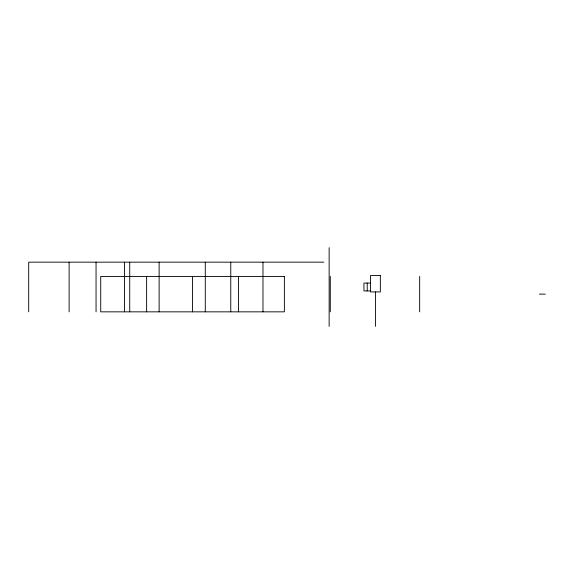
<?xml version="1.0" encoding="UTF-8"?>
<svg xmlns="http://www.w3.org/2000/svg" width="574" height="574" viewBox="0 0 574 574"><rect width="100%" height="100%" fill="white"/><g stroke="black" fill="none" stroke-linecap="round" stroke-linejoin="round"><path stroke-width="0.86" d="M323.908 262.16L28.7 262.16L28.7 311.84M370.503 283.068L363.945 283.068L363.945 290.932L370.503 290.932M539.395 294.132L545.3 294.132M419.666 276.424L419.666 311.84M375.425 291.922L375.425 326.355M367.224 283.068L367.224 290.932M330.287 276.424L330.287 311.84M329.146 247.645L329.146 326.355M262.978 262.16L262.978 311.84M238.461 276.424L238.461 311.84M230.762 262.16L230.762 311.84M205.284 262.16L205.284 311.84M192.541 276.424L192.541 311.84M159.127 262.16L159.127 311.84M146.628 276.424L146.628 311.84M129.731 262.16L129.731 311.84M124.508 262.16L124.508 311.84M96.052 262.16L96.052 311.84M69.11 262.16L69.11 311.84M380.347 275.52L370.503 275.52L370.503 291.922L380.347 291.922L380.347 275.52M284.374 276.424L100.715 276.424L100.715 311.84L284.374 311.84L284.374 276.424"/></g></svg>
